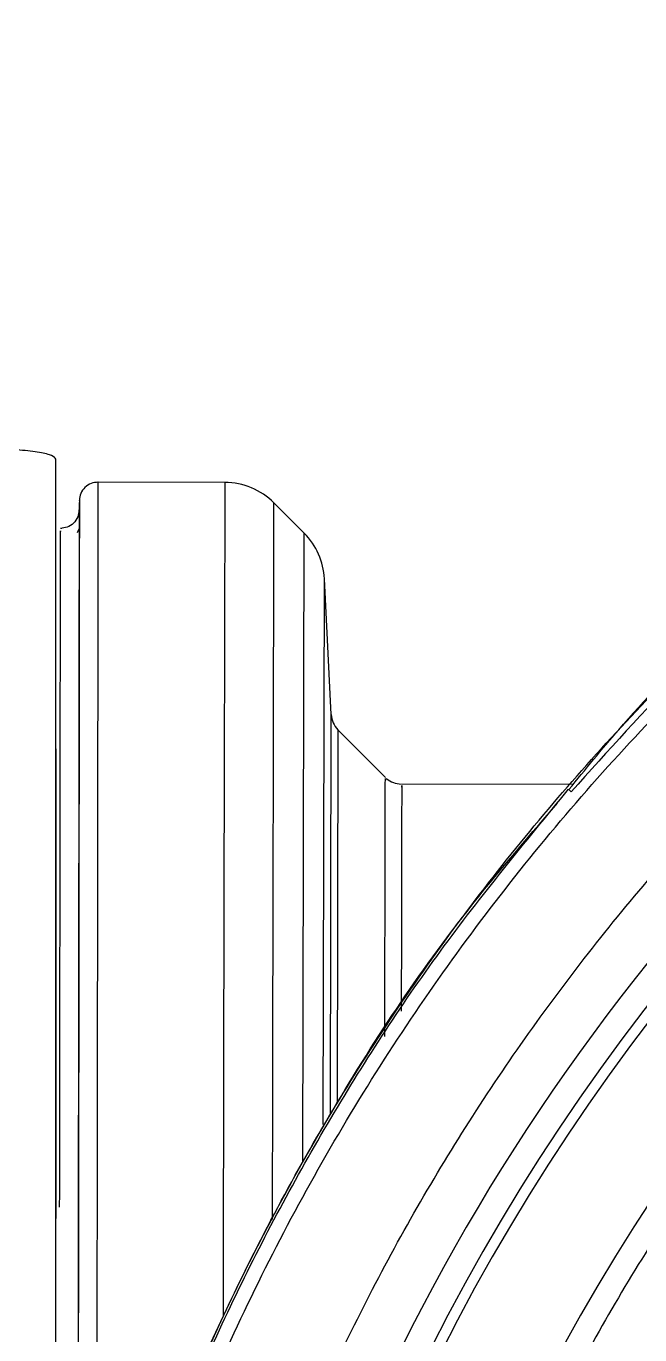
# Model space of a CAD drawing. Header units: millimetres. Extents: x 2379 to 4059, y 879 to 2067.
# Drawn here: x 2749.4 to 2775.9, y 1827 to 1883.5 of the extents above; entities that cross this region are included whole.
import ezdxf

# ---------------------------------------------------------------- set-up
doc = ezdxf.new("R2010")
doc.units = ezdxf.units.MM

msp = doc.modelspace()

# ---------------------------------------------------------------- linework, layer by layer
at = {"color": 7, "linetype": 'Continuous', "lineweight": 25}
for p, q in [((2757.987, 1863.779), (2752.516, 1863.791)), ((2751.716, 1863.068), (2751.699, 1862.459)), ((2751.715, 1863.002), (2751.715, 1863.013)), ((2761.411, 1861.586), (2760.107, 1862.896)), ((2750.959, 1861.794), (2750.901, 1861.795)), ((2751.635, 1861.622), (2751.712, 1861.772)), ((2761.353, 1834.448), (2761.411, 1861.586)), ((2762.231, 1836.08), (2762.281, 1859.62)), ((2762.576, 1853.766), (2762.281, 1859.62)), ((2762.539, 1836.529), (2762.576, 1853.766)), ((2762.866, 1853.11), (2762.831, 1836.978)), ((2764.917, 1851.051), (2762.866, 1853.11)), ((2773.007, 1850.747), (2765.614, 1850.763)), ((2772.926, 1850.435), (2772.814, 1850.546))]:
    msp.add_line(p, q, dxfattribs=at)
at = {"color": 7, "linetype": 'Continuous', "lineweight": 25, "flags": 128}
for points in [[(2757.987, 1863.779), (2757.987, 1863.626), (2757.986, 1863.123), (2757.984, 1862.273), (2757.981, 1861.079), (2757.978, 1859.546), (2757.974, 1857.682), (2757.97, 1855.496), (2757.964, 1852.995), (2757.958, 1850.193), (2757.952, 1847.102), (2757.944, 1843.735), (2757.937, 1840.107), (2757.928, 1836.236), (2757.92, 1832.137), (2757.91, 1827.831), (2757.91, 1827.814)], [(2760.041, 1831.971), (2760.042, 1832.859), (2760.051, 1836.908), (2760.059, 1840.72), (2760.067, 1844.277), (2760.074, 1847.562), (2760.08, 1850.561), (2760.086, 1853.259), (2760.091, 1855.644), (2760.096, 1857.704), (2760.099, 1859.431), (2760.102, 1860.816), (2760.104, 1861.853), (2760.106, 1862.537), (2760.107, 1862.865), (2760.107, 1862.896)], [(2751.702, 1862.568), (2751.702, 1862.569), (2751.702, 1862.569), (2751.702, 1862.569), (2751.702, 1862.569), (2751.702, 1862.569), (2751.702, 1862.569), (2751.702, 1862.569)]]:
    msp.add_lwpolyline(points, dxfattribs=at)
at = {"color": 7, "linetype": 'Continuous', "lineweight": 25}
for centre, radius, start, end in [((2847.563, 1785.791), 91.48, 295.79271, 180), ((2847.563, 1785.791), 90.341, 353.64897, 186.35103), ((2847.563, 1785.791), 89.875, 353.64897, 186.35103), ((2847.563, 1785.791), 85.319, 353.33017, 186.66983), ((2757.981, 1860.779), 3, 44.8775, 89.8775), ((2759.285, 1859.47), 3, 2.8775, 44.8775), ((2763.574, 1853.816), 1, 182.8775, 224.8775), ((2765.618, 1851.763), 1, 229.28, 268.6087)]:
    msp.add_arc(centre, radius, start, end, dxfattribs=at)
for points in [[(2749.89, 1796.581), (2750.414, 1800.233), (2751.462, 1807.536), (2754.582, 1818.18), (2758.79, 1828.423), (2764.145, 1838.123), (2770.55, 1847.163), (2777.931, 1855.425), (2786.193, 1862.806), (2795.232, 1869.211), (2804.933, 1874.566), (2815.176, 1878.774), (2825.819, 1881.894), (2833.122, 1882.942), (2836.774, 1883.466)], [(2750.092, 1803.124), (2750.779, 1806.418), (2752.151, 1813.007), (2755.472, 1822.559), (2759.676, 1831.742), (2764.812, 1840.445), (2770.801, 1848.582), (2777.589, 1856.067), (2785.102, 1862.822), (2793.264, 1868.777), (2801.989, 1873.875), (2811.19, 1878.04), (2820.757, 1881.319), (2827.351, 1882.664), (2830.648, 1883.336)], [(2753.823, 1785.792), (2753.91, 1788.86), (2754.084, 1794.995), (2755.487, 1804.109), (2757.712, 1813.047), (2760.82, 1821.723), (2764.759, 1830.052), (2769.496, 1837.955), (2774.985, 1845.356), (2781.172, 1852.183), (2787.999, 1858.371), (2795.4, 1863.86), (2803.303, 1868.597), (2811.633, 1872.535), (2820.308, 1875.643), (2829.246, 1877.868), (2838.36, 1879.271), (2844.496, 1879.445), (2847.563, 1879.532)], [(2847.563, 1870.078), (2844.601, 1869.987), (2838.675, 1869.807), (2829.886, 1868.352), (2821.293, 1866.047), (2812.992, 1862.832), (2805.075, 1858.766), (2797.63, 1853.889), (2790.74, 1848.255), (2784.481, 1841.927), (2778.923, 1834.975), (2774.127, 1827.477), (2770.147, 1819.516), (2767.029, 1811.18), (2764.8, 1802.562), (2763.508, 1793.76), (2763.084, 1784.861), (2763.593, 1778.955), (2763.847, 1776.001)], [(2782.921, 1860.43), (2781.165, 1858.854), (2777.655, 1855.701), (2774.502, 1852.19), (2772.926, 1850.435)], [(2750.144, 1802.82), (2750.732, 1805.734), (2751.907, 1811.562), (2754.66, 1820.056), (2758.107, 1828.285), (2762.308, 1836.156), (2767.153, 1843.656), (2770.927, 1848.25), (2772.814, 1850.546)]]:
    msp.add_open_spline(points, degree=3, dxfattribs=at)
for points, knots in [([(2750.704, 1864.778), (2750.667, 1864.833), (2750.594, 1864.943), (2750.023, 1865.079), (2749.156, 1865.184), (2748.009, 1865.254), (2747.143, 1865.263), (2746.703, 1865.268)], [0, 0, 0, 0, 0.184668, 0.369995, 0.565851, 0.779444, 1, 1, 1, 1]), ([(2750.704, 1805.84), (2750.704, 1807.096), (2750.704, 1810.919), (2750.704, 1815.846), (2750.704, 1821.885), (2750.704, 1826.547), (2750.704, 1832.118), (2750.704, 1836.358), (2750.704, 1841.335), (2750.704, 1845.98), (2750.704, 1850.128), (2750.704, 1853.865), (2750.704, 1856.52), (2750.704, 1859.392), (2750.704, 1861.313), (2750.704, 1863.414), (2750.704, 1864.217), (2750.704, 1864.778)], [0, 0, 0, 0, 0.041991, 0.127821, 0.170695, 0.256527, 0.299401, 0.385233, 0.428107, 0.513939, 0.599771, 0.642645, 0.728477, 0.77135, 0.857181, 0.900055, 1, 1, 1, 1]), ([(2752.523, 1863.791), (2752.423, 1863.781), (2752.215, 1863.761), (2751.943, 1863.58), (2751.754, 1863.313), (2751.727, 1863.106), (2751.714, 1863.006)], [0, 0, 0, 0, 0.240777, 0.500071, 0.75933, 1, 1, 1, 1]), ([(2752.516, 1863.791), (2752.516, 1863.725), (2752.516, 1863.595), (2752.515, 1862.545), (2752.514, 1861.17), (2752.512, 1859.752), (2752.511, 1858.541), (2752.509, 1857.184), (2752.507, 1855.686), (2752.505, 1854.052), (2752.502, 1851.745), (2752.498, 1848.507), (2752.492, 1844.004), (2752.485, 1838.698), (2752.477, 1832.557), (2752.468, 1825.541), (2752.459, 1818.997), (2752.453, 1814.659), (2752.451, 1813.094)], [0, 0, 0, 0, 0.0771485, 0.1537135, 0.229695, 0.2674768, 0.3051126, 0.3426025, 0.3799463, 0.4171442, 0.454196, 0.525129, 0.6005628, 0.6804969, 0.7649308, 0.8538638, 0.9472952, 1, 1, 1, 1]), ([(2751.715, 1863.013), (2751.715, 1862.951), (2751.715, 1862.822), (2751.714, 1861.746), (2751.712, 1859.923), (2751.709, 1857.205), (2751.704, 1853.541), (2751.698, 1848.869), (2751.691, 1843.152), (2751.682, 1836.375), (2751.672, 1829.238), (2751.663, 1822.022), (2751.654, 1815.817), (2751.649, 1811.689), (2751.647, 1810.02)], [0, 0, 0, 0, 0.07337, 0.150248, 0.230634, 0.314529, 0.401932, 0.492845, 0.587268, 0.685201, 0.786646, 0.865058, 0.945449, 1, 1, 1, 1]), ([(2751.703, 1862.582), (2751.691, 1862.483), (2751.665, 1862.278), (2751.479, 1862.01), (2751.208, 1861.827), (2751.001, 1861.805), (2750.901, 1861.795)], [0, 0, 0, 0, 0.240864, 0.499475, 0.75839, 1, 1, 1, 1]), ([(2751.702, 1862.569), (2751.702, 1862.568), (2751.703, 1862.566), (2751.703, 1862.536), (2751.703, 1862.473), (2751.703, 1862.398), (2751.703, 1862.332), (2751.703, 1862.248), (2751.703, 1862.123), (2751.702, 1861.978), (2751.702, 1861.824), (2751.702, 1861.635), (2751.702, 1861.327), (2751.701, 1860.996), (2751.701, 1860.7), (2751.701, 1860.514), (2751.701, 1860.307), (2751.7, 1860.077), (2751.7, 1859.824), (2751.699, 1858.997), (2751.697, 1857.449), (2751.694, 1854.939), (2751.691, 1852.447), (2751.688, 1850.153), (2751.686, 1848.201), (2751.684, 1846.697), (2751.682, 1845.758), (2751.682, 1845.304), (2751.682, 1845.171), (2751.682, 1845.128), (2751.682, 1845.112), (2751.682, 1845.107), (2751.682, 1845.105), (2751.682, 1845.104), (2751.682, 1845.104), (2751.682, 1845.104), (2751.682, 1845.104), (2751.682, 1845.104), (2751.682, 1845.104), (2751.681, 1844.882), (2751.681, 1844.314), (2751.679, 1843.23), (2751.677, 1841.861), (2751.676, 1840.515), (2751.674, 1839.487), (2751.673, 1838.685), (2751.672, 1837.805), (2751.671, 1836.716), (2751.669, 1835.589), (2751.668, 1834.63), (2751.667, 1833.671), (2751.665, 1832.61), (2751.664, 1831.347), (2751.662, 1830.221), (2751.661, 1829.17), (2751.659, 1828.126), (2751.658, 1827.064), (2751.656, 1825.946), (2751.655, 1824.734), (2751.653, 1823.166), (2751.65, 1821.449), (2751.648, 1819.78), (2751.646, 1818.384), (2751.644, 1817.108), (2751.642, 1815.315), (2751.64, 1813.684), (2751.638, 1812.279), (2751.637, 1811.684), (2751.637, 1811.086), (2751.636, 1810.684), (2751.636, 1810.46), (2751.636, 1810.38), (2751.635, 1810.211), (2751.635, 1810.062), (2751.635, 1809.969)], [0, 0, 0, 0, 0.009576, 0.025345, 0.044434, 0.056862, 0.06314, 0.072435, 0.087287, 0.10193, 0.110633, 0.123462, 0.142394, 0.168772, 0.176912, 0.185562, 0.194723, 0.204395, 0.214578, 0.225272, 0.299656, 0.364397, 0.419491, 0.464936, 0.50073, 0.526871, 0.543358, 0.547981, 0.549387, 0.549911, 0.550082, 0.550145, 0.550171, 0.550182, 0.550187, 0.550189, 0.550189, 0.55019, 0.55019, 0.55019, 0.561059, 0.577948, 0.602006, 0.624704, 0.638588, 0.647235, 0.659523, 0.676264, 0.693135, 0.706091, 0.715297, 0.731771, 0.748245, 0.76472, 0.775169, 0.788286, 0.804072, 0.814722, 0.829462, 0.848294, 0.871217, 0.890415, 0.906761, 0.919568, 0.934273, 0.967897, 0.974503, 0.981108, 0.987714, 0.994319, 0.994409, 0.995087, 0.996946, 1, 1, 1, 1]), ([(2750.865, 1832.512), (2750.867, 1833.581), (2750.87, 1835.94), (2750.874, 1839.281), (2750.878, 1842.532), (2750.882, 1845.421), (2750.885, 1847.976), (2750.889, 1851.285), (2750.894, 1854.971), (2750.898, 1858.43), (2750.901, 1860.67), (2750.902, 1861.763), (2750.901, 1861.682), (2750.901, 1861.656)], [0, 0, 0, 0, 0.0592084, 0.1307188, 0.1990224, 0.2641192, 0.3260091, 0.3846918, 0.5241674, 0.6620383, 0.7983043, 0.9329654, 1, 1, 1, 1]), ([(2772.828, 1850.532), (2773.535, 1851.397), (2776.407, 1854.91), (2779.817, 1858.285), (2782.679, 1860.538), (2782.854, 1860.676)], [0, 0, 0, 0, 0.234789, 0.953351, 1, 1, 1, 1]), ([(2750.704, 1852.278), (2750.704, 1852.175), (2750.704, 1850.665), (2750.704, 1848.118), (2750.704, 1843.796), (2750.704, 1840.01), (2750.704, 1835.774), (2750.704, 1833.355), (2750.704, 1832.021)], [0, 0, 0, 0, 0.01996, 0.291187, 0.426663, 0.697885, 0.833362, 1, 1, 1, 1]), ([(2764.886, 1839.877), (2764.886, 1839.958), (2764.89, 1841.851), (2764.896, 1844.637), (2764.903, 1848.074), (2764.908, 1850.158), (2764.91, 1851.12), (2764.91, 1850.965), (2764.91, 1850.928)], [0, 0, 0, 0, 0.010308, 0.239867, 0.469425, 0.698984, 0.928543, 1, 1, 1, 1]), ([(2765.616, 1850.634), (2765.616, 1850.67), (2765.616, 1850.824), (2765.614, 1849.879), (2765.61, 1847.753), (2765.604, 1844.787), (2765.598, 1842.111), (2765.595, 1840.963)], [0, 0, 0, 0, 0.076617, 0.322717, 0.568818, 0.814919, 1, 1, 1, 1]), ([(2750.092, 1803.124), (2750.699, 1806.081), (2751.898, 1811.929), (2754.666, 1820.353), (2758.026, 1828.338), (2762.436, 1836.597), (2767.12, 1843.892), (2770.922, 1848.302), (2772.336, 1849.941)], [0, 0, 0, 0, 0.172465, 0.341166, 0.506102, 0.667275, 0.876268, 1, 1, 1, 1])]:
    msp.add_open_spline(points, degree=3, knots=knots, dxfattribs=at)

doc.saveas('drawing.dxf')
